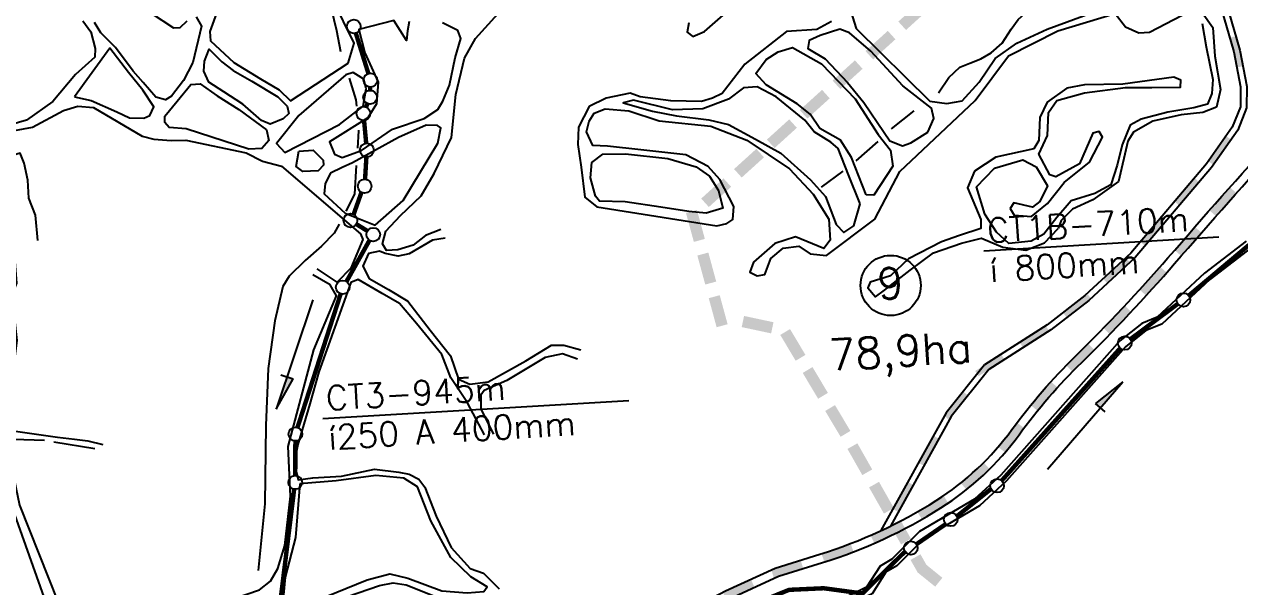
# Model space of a CAD drawing. Extents: x 682046 to 690153, y 7551609 to 7556947.
# Drawn here: x 686352 to 687731, y 7553675 to 7554313 of the extents above; entities that cross this region are included whole.
import ezdxf
from ezdxf.enums import TextEntityAlignment as Align

# ---------------------------------------------------------------- set-up
doc = ezdxf.new("R2010")
doc.units = 0
doc.header["$LTSCALE"] = 80
doc.header["$MEASUREMENT"] = 0
doc.linetypes.add('HIDDEN', pattern=[0.375, 0.25, -0.125])
for name, color, linetype in [('ESTACAO', 5, 'CONTINUOUS'), ('L-FERREA', 6, 'CONTINUOUS'), ('LIMITE-BACIA', 3, 'CONTINUOUS'), ('RIO', 4, 'CONTINUOUS'), ('RUA', 7, 'CONTINUOUS'), ('TEXTO', 5, 'CONTINUOUS'), ('TEXTO2', 5, 'CONTINUOUS')]:
    doc.layers.add(name, color=color, linetype=linetype)
doc.styles.get("Standard").update_dxf_attribs({"font": 'ROMANSBR.SHX'})

# ---------------------------------------------------------------- blocks, each defined once
blk = doc.blocks.new('C')
at = {"layer": 'LIMITE-BACIA'}
blk.add_solid([(-33.924369, -12.897837), (-34.049212, 12.897837), (34.174054, -12.568263), (34.049212, 13.227411)], dxfattribs=at)
blk = doc.blocks.new('G1')
at = {"layer": 'LIMITE-BACIA', "xscale": 0.5, "yscale": 0.5, "zscale": 0.5}
blk.add_blockref('C', (-0.062421, 0), dxfattribs=at)
blk = doc.blocks.new('ER')
at = {"layer": 'L-FERREA'}
blk.add_solid([(-17.530155, 4.894154), (-17.49992, -5.105801), (17.469685, 4.999977), (17.49992, -4.999977)], dxfattribs=at)
blk = doc.blocks.new('ER2')
at = {"layer": 'L-FERREA'}
blk.add_solid([(-17.49992, 3.394176), (-17.49992, -3.605824), (17.49992, 3.5), (17.49992, -3.5)], dxfattribs=at)

msp = doc.modelspace()

# ---------------------------------------------------------------- linework, layer by layer
at = {"layer": 'ESTACAO'}
for p, q in [((686679.193708, 7554000.561577), (686637.571804, 7553876.480036)), ((686643.124499, 7553915.485395), (686656.901988, 7553910.8107)), ((686637.571804, 7553876.480036), (686656.901988, 7553910.8107)), ((687513.167234, 7553808.211332), (687598.6134, 7553907.345405)), ((687598.6134, 7553907.345405), (687567.738059, 7553882.871668)), ((687578.725381, 7553873.33486), (687567.738059, 7553882.871668))]:
    msp.add_line(p, q, dxfattribs=at)
at = {"layer": 'ESTACAO', "const_width": 5.012183}
for points in [[(686742.404383, 7554257.230325), (686728.10276, 7554303.209685)], [(686744.487592, 7554238.102564), (686744.564701, 7554241.997717)], [(686739.726591, 7554219.162405), (686741.357328, 7554223.108939)], [(686739.884164, 7554178.237024), (686737.471586, 7554204.200681)], [(686738.628556, 7554137.273332), (686740.142098, 7554162.698432)], [(686725.632781, 7554097.393911), (686734.558265, 7554122.586437)], [(686741.304171, 7554078.63813), (686728.66488, 7554086.405836)], [(686717.540339, 7554021.281665), (686743.672019, 7554068.039858)], [(687673.51229, 7554005.298942), (687742.015896, 7554062.858039)], [(686661.920874, 7553855.580981), (686710.936424, 7554007.328051)], [(687607.287981, 7553955.838248), (687661.093709, 7553995.896019)], [(687461.210854, 7553795.278912), (687595.739842, 7553945.524949)], [(686659.399759, 7553801.064869), (686659.531039, 7553840.35265)], [(686641.233331, 7553648.03172), (686658.159264, 7553785.569624)], [(687410.349121, 7553754.880741), (687449.130248, 7553785.837021)], [(687364.964939, 7553723.462847), (687397.724087, 7553745.973003)]]:
    msp.add_lwpolyline(points, dxfattribs=at)
at = {"layer": 'ESTACAO', "linetype": 'HIDDEN', "const_width": 5.012183}
msp.add_lwpolyline([(686838.87689, 7553438.953681), (686839.034083, 7553462.71717), (686886.461238, 7553489.63143), (686945.269498, 7553510.007755), (687040.803219, 7553576.088789), (687139.975064, 7553638.964097), (687219.938962, 7553671.348057), (687259.173877, 7553673.171723), (687303.185456, 7553667.224129), (687352.555067, 7553715.81722)], dxfattribs=at)
at = {"layer": 'ESTACAO'}
for centre in [(686725.788203, 7554310.650924), (686744.718939, 7554249.789085), (686744.333353, 7554230.311195), (686736.750565, 7554211.960149), (686740.605185, 7554170.477556), (686738.165469, 7554129.494208), (686722.025578, 7554090.48614), (686747.943473, 7554074.557826), (686713.268885, 7554014.763697), (687667.462927, 7554000.386261), (687600.918763, 7553951.348006), (687600.918763, 7553951.348006), (686659.588413, 7553848.145334), (686659.342385, 7553793.272185), (687456.031934, 7553789.455855), (687403.447435, 7553751.261907), (687358.062643, 7553718.840539)]:
    msp.add_circle(centre, 7.792895, dxfattribs=at)
for points in [[(686656.901988, 7553910.8107), (686650.013243, 7553913.148047), (686637.571804, 7553876.480036)], [(687567.738059, 7553882.871668), (687573.23172, 7553878.103264), (687598.6134, 7553907.345405)]]:
    msp.add_solid(points, dxfattribs=at)
at = {"layer": 'L-FERREA', "linetype": 'CONTINUOUS'}
for points in [[(688534.768259, 7555075.138423), (688402.319842, 7554978.086533), (688306.35284, 7554894.689487), (688249.32785, 7554853.178516), (688191.468186, 7554799.506796), (688170.442762, 7554782.850818), (688135.211753, 7554754.978148), (688082.142639, 7554706.303294), (687962.064028, 7554626.189798), (687741.484611, 7554433.14108), (687717.600202, 7554411.108595), (687704.044688, 7554384.983232), (687702.066353, 7554360.270544), (687724.894451, 7554282.057352), (687732.318761, 7554242.151265), (687732.124372, 7554219.682521), (687722.895995, 7554196.496076), (687693.897474, 7554154.766146), (687607.861454, 7554053.507445), (687555.667473, 7554005.226118), (687513.023137, 7553972.137066), (687441.847795, 7553926.548438), (687398.067175, 7553872.138945), (687324.217318, 7553738.606669)], [(688538.905671, 7555069.492024), (688406.691887, 7554972.612062), (688310.716585, 7554889.207803), (688253.783617, 7554847.763819), (688196.0287, 7554794.189264), (688174.787665, 7554777.362482), (688139.755142, 7554749.646844), (688086.4765, 7554700.77981), (687966.329711, 7554620.620828), (687746.163587, 7554427.93382), (687723.248438, 7554406.79544), (687710.9095, 7554383.014769), (687709.146791, 7554360.995617), (687731.712268, 7554283.682216), (687739.324348, 7554242.766848), (687739.112773, 7554218.311539), (687729.102736, 7554193.161163), (687699.451925, 7554150.492564), (687612.923587, 7554048.654436), (687560.198265, 7553999.8816), (687517.06472, 7553966.412956), (687446.585305, 7553921.270077), (687403.900051, 7553868.221879), (687335.453422, 7553744.459496)]]:
    msp.add_lwpolyline(points, dxfattribs=at)
at = {"layer": 'L-FERREA'}
for points in [[(686299.284912, 7553523.031334), (686362.066252, 7553523.031334), (686416.965867, 7553521.911662, -0.065355), (686572.724205, 7553498.225087, 0.202011), (686920.347894, 7553539.159906, -0.018899), (686981.128798, 7553570.654937, 0.061946), (687056.458329, 7553618.305819), (687098.312366, 7553644.305887), (687147.84127, 7553670.178707), (687204.218439, 7553696.09498), (687254.899094, 7553711.851797, 0.065723), (687386.914682, 7553772.826791, 0.094289), (687472.859572, 7553853.208897, -0.041314), (687545.038363, 7553936.610111, 0.020582), (687649.976259, 7554048.171842, -0.006159), (687773.187546, 7554186.972194, -0.114376)], [(686299.377436, 7553513.031334), (686361.964288, 7553513.031334), (686416.76196, 7553511.913741, -0.065355), (686569.946806, 7553488.618523, 0.202011), (686925.280841, 7553530.461283, -0.018899), (686985.39079, 7553561.608643, 0.061497), (687062.292234, 7553610.157465), (687103.272701, 7553635.614865), (687152.247518, 7553661.198241), (687207.806263, 7553686.738289), (687257.867956, 7553702.302668, 0.065723), (687392.259917, 7553764.375255, 0.094289), (687480.93508, 7553847.310918, -0.041314), (687552.034272, 7553929.464675, 0.020582), (687657.536011, 7554041.62584, -0.006159), (687780.583768, 7554180.24197, -0.114376)]]:
    msp.add_lwpolyline(points, format="xyb", dxfattribs=at)
at = {"layer": 'LIMITE-BACIA'}
for points in [[(687358.262688, 7553729.278914), (687347.018627, 7553722.896057), (687346.488895, 7553750.231279), (687335.244833, 7553743.848422)], [(687385.885322, 7553681.993744), (687365.773149, 7553691.232982), (687369.035114, 7553711.677127), (687357.791052, 7553705.29427)], [(687393.913555, 7553685.023153), (687385.758873, 7553674.989661), (687367.425976, 7553706.550831), (687365.82443, 7553691.087722)]]:
    msp.add_solid(points, dxfattribs=at)
at = {"layer": 'RIO'}
for points in [[(686685.571877, 7554401.359542), (686693.933604, 7554356.52251), (686706.302848, 7554306.235364), (686710.720008, 7554282.127919)], [(687389.475204, 7554235.448954), (687401.152712, 7554252.953564), (687413.560067, 7554264.623309), (687425.237575, 7554268.999458), (687437.644931, 7554274.104972), (687449.322438, 7554280.669203), (687461.729794, 7554291.609582), (687471.947606, 7554307.655476), (687479.975893, 7554318.595856), (687488.004181, 7554325.889438), (687498.221993, 7554330.265587), (687509.899501, 7554332.453669), (687523.766552, 7554334.641737), (687531.064992, 7554339.017899), (687540.552975, 7554348.499563), (687547.851415, 7554363.086727), (687555.149855, 7554374.027106), (687566.097534, 7554379.132621), (687581.424261, 7554381.320702), (687601.859904, 7554382.050053), (687625.21492, 7554382.050053), (687650.759459, 7554381.320702)], [(686720.668835, 7554251.863958), (686728.27659, 7554227.322534), (686728.874292, 7554220.185859)], [(687336.196563, 7554194.604867), (687361.741121, 7554215.026911)], [(686731.133924, 7554193.205457), (686731.213332, 7554192.257319), (686729.906541, 7554172.758909)], [(687296.055124, 7554158.13693), (687320.869835, 7554180.01769)], [(686728.586891, 7554153.055599), (686726.495033, 7554120.233225), (686716.9528, 7554101.047614)], [(687256.643534, 7554128.233224), (687281.458244, 7554146.467199)], [(686709.151674, 7554086.386132), (686703.515597, 7554076.015799), (686689.027298, 7554061.322141), (686670.766074, 7554045.140826), (686652.487195, 7554027.343462), (686645.283157, 7554015.671657), (686636.162915, 7553976.544678), (686628.714861, 7553922.547478), (686626.084441, 7553857.708137), (686624.851767, 7553768.871995), (686617.342687, 7553693.29645)]]:
    msp.add_lwpolyline(points, dxfattribs=at)
at = {"layer": 'RUA', "linetype": 'CONTINUOUS'}
for points in [[(686701.507761, 7554342.167429), (686692.55463, 7554402.035047), (686687.427153, 7554409.612379), (686680.073538, 7554411.301571), (686673.63672, 7554412.285337), (686659.966324, 7554405.004678), (686645.169236, 7554393.404785), (686624.310157, 7554387.764841), (686606.786191, 7554385.17732), (686597.761536, 7554378.529171), (686577.930276, 7554348.159886), (686562.415851, 7554305.067246), (686563.12177, 7554294.520514), (686589.578858, 7554269.953756), (686619.839498, 7554251.467527), (686641.219249, 7554238.752571), (686654.095099, 7554226.175726), (686719.607115, 7554269.129671), (686726.187909, 7554291.849173)], [(687307.305454, 7554119.456288), (687290.611034, 7554161.852513), (687278.3883, 7554181.802279), (687254.736713, 7554195.053397), (687243.762918, 7554211.130967), (687229.111316, 7554223.006607), (687194.027765, 7554244.393072), (687182.266312, 7554257.451092), (687194.087439, 7554273.076487), (687207.355194, 7554281.876113), (687223.842613, 7554286.935422), (687256.757774, 7554268.370677), (687295.064075, 7554228.409923), (687321.020515, 7554188.117057), (687335.082177, 7554170.26827), (687337.699513, 7554152.241898), (687316.182593, 7554119.160169)], [(686525.2689, 7554226.040633), (686541.004136, 7554244.776283), (686551.575067, 7554245.483821), (686570.887761, 7554231.923213), (686595.27493, 7554216.580354), (686626.570218, 7554193.212283), (686629.485615, 7554181.383359), (686621.594432, 7554172.367593), (686606.79513, 7554171.377039), (686535.730295, 7554194.70263), (686516.240326, 7554196.181006), (686511.244794, 7554201.787037), (686511.418099, 7554209.059119)], [(686663.517392, 7554209.668866), (686638.24889, 7554177.945588), (686647.554058, 7554167.548544), (686709.736999, 7554199.270386), (686736.43312, 7554220.285392), (686739.9709, 7554239.933759), (686737.392133, 7554250.849892), (686725.273007, 7554258.355281), (686716.86265, 7554255.812224)], [(686724.259387, 7554155.765705), (686712.561761, 7554150.738985), (686699.548948, 7554144.209612), (686693.255759, 7554132.471634), (686692.234778, 7554120.834964), (686716.159508, 7554098.674728), (686750.142037, 7554085.084638), (686782.035197, 7554113.039021), (686821.05727, 7554178.300617), (686824.436476, 7554195.552363), (686820.724321, 7554198.133096), (686807.944946, 7554198.692313), (686776.415827, 7554184.553268)], [(686663.265294, 7554169.059296), (686679.692795, 7554170.15883), (686690.99806, 7554159.03473), (686691.393892, 7554153.12083), (686685.218724, 7554146.767116), (686668.090141, 7554146.280701), (686660.466208, 7554151.710807)], [(687106.297575, 7554100.618616), (687074.33236, 7554105.660518), (687033.684165, 7554111.557503), (687004.868481, 7554112.501363), (687000.192009, 7554117.933486), (686994.462806, 7554139.094256), (686996.176762, 7554156.44434), (687008.483459, 7554165.885754), (687034.340993, 7554166.18018), (687082.145286, 7554160.762144), (687114.397615, 7554151.430638), (687129.475393, 7554140.94957), (687139.873702, 7554124.705403), (687144.660518, 7554104.442413), (687125.934289, 7554098.945881)]]:
    msp.add_lwpolyline(points, close=True, dxfattribs=at)
for points in [[(687106.295217, 7554314.880103), (687104.370519, 7554304.190577), (687110.63627, 7554299.329609), (687124.061042, 7554304.825709), (687162.903653, 7554339.219133)], [(687289.848104, 7554327.637849), (687296.092822, 7554308.276895), (687379.800607, 7554225.863508), (687398.785902, 7554223.178449), (687416.390463, 7554226.334662), (687435.764945, 7554247.410347), (687453.758668, 7554274.327302), (687478.323508, 7554291.794626), (687512.698782, 7554307.759423), (687565.554018, 7554326.807068)], [(686546.78472, 7554321.653615), (686553.127751, 7554311.107171), (686543.171057, 7554269.908621), (686532.51032, 7554249.390722), (686518.842114, 7554231.500722), (686512.030495, 7554227.508308), (686501.223914, 7554230.321493), (686486.655808, 7554247.028865), (686475.518197, 7554260.075704), (686455.310058, 7554287.015035), (686438.627766, 7554303.5809), (686431.483995, 7554315.126834)], [(686495.894883, 7554325.803681), (686521.081049, 7554309.099702), (686528.833056, 7554309.618564), (686536.818499, 7554317.22604)], [(686788.745816, 7554316.469517), (686786.633869, 7554305.718698), (686785.78602, 7554294.642109), (686771.235252, 7554317.535375), (686731.575729, 7554307.13987), (686738.243632, 7554280.660513), (686753.50097, 7554247.4638), (686751.648233, 7554222.828164), (686741.778364, 7554206.852748), (686698.203241, 7554179.912345), (686704.015865, 7554165.71443), (686712.452569, 7554162.179083), (686734.592144, 7554169.838828), (686769.934365, 7554194.045822), (686805.682667, 7554206.203688), (686821.278728, 7554216.442434), (686827.008594, 7554226.020836), (686834.287087, 7554244.190456), (686840.717238, 7554275.034651), (686847.384159, 7554297.053482), (686843.952544, 7554306.018684), (686826.379235, 7554314.74462)], [(686824.569542, 7554080.420462), (686807.228543, 7554073.326125), (686793.107234, 7554062.491473), (686775.634466, 7554057.366212), (686762.824854, 7554056.508833), (686758.35628, 7554064.121297), (686762.360487, 7554078.234551), (686778.976588, 7554096.158781), (686802.226567, 7554118.482824), (686816.870415, 7554143.692135), (686836.897646, 7554184.59044), (686841.551517, 7554233.360285), (686851.659311, 7554274.583592), (686864.004503, 7554297.166711), (686889.815171, 7554325.595808)], [(687267.908467, 7554316.336657), (687251.343645, 7554307.427415), (687216.871165, 7554305.120086), (687169.576557, 7554267.890091), (687143.909817, 7554234.554445), (687132.965063, 7554229.364861), (687120.353168, 7554225.553885), (687085.668113, 7554226.199159), (687050.719441, 7554230.782579), (687039.551092, 7554234.979779), (687012.224785, 7554229.194971), (686993.044884, 7554219.999656), (686980.765589, 7554196.432013), (686980.112812, 7554176.609417), (686983.796867, 7554151.14341), (686988.073973, 7554116.816581), (687001.674328, 7554105.859539), (687099.68872, 7554090.663086), (687137.725207, 7554084.308446), (687149.41765, 7554087.068945), (687156.051553, 7554091.46876), (687157.033791, 7554106.368681), (687141.130115, 7554136.95046), (687128.251519, 7554151.911601), (687102.629234, 7554165.030816), (687051.783135, 7554170.528077), (687013.878417, 7554174.913642), (686996.995614, 7554175.76153), (686990.029137, 7554191.118384), (686993.17979, 7554203.196613), (686998.498832, 7554212.453146), (687011.04483, 7554217.248646), (687037.912966, 7554215.091232), (687072.337545, 7554203.550112), (687131.132357, 7554197.595943), (687171.798541, 7554181.527862), (687220.482475, 7554149.184331), (687247.159118, 7554120.312549), (687264.901697, 7554091.831749), (687266.483235, 7554068.202885), (687259.193468, 7554058.814472), (687227.133415, 7554071.997284), (687203.880323, 7554064.507236), (687179.579098, 7554043.101765), (687175.3772, 7554031.942109), (687183.589503, 7554027.547053), (687192.391796, 7554029.125173), (687199.088461, 7554047.374405), (687213.143899, 7554059.193583), (687230.814359, 7554061.365246), (687243.963757, 7554052.816583), (687262.353658, 7554050.893922), (687317.065075, 7554092.075718), (687345.536986, 7554146.127193), (687431.136061, 7554226.513299), (687468.848215, 7554277.298607), (687525.079431, 7554305.873193), (687589.874991, 7554325.264433), (687601.768239, 7554310.237339), (687617.075727, 7554303.350351), (687628.899964, 7554304.141776), (687666.208494, 7554323.451002)], [(687688.611116, 7554314.072078), (687693.346419, 7554287.687473), (687700.777289, 7554250.604903), (687699.860924, 7554234.72043), (687694.739573, 7554222.510298), (687679.171632, 7554218.501466), (687649.808704, 7554213.569303), (687619.658146, 7554205.617564), (687607.243943, 7554198.85299), (687597.854798, 7554176.467727), (687592.472943, 7554153.361772), (687585.054521, 7554131.108414), (687566.92589, 7554120.994528), (687540.257, 7554112.781385), (687523.706797, 7554093.872605), (687509.12729, 7554075.095755), (687494.808288, 7554067.214727), (687469.254987, 7554064.515421), (687455.522838, 7554077.441537), (687442.26817, 7554097.771694), (687432.645315, 7554128.888027), (687453.204045, 7554150.04118), (687485.165393, 7554159.422491), (687500.5241, 7554151.551363), (687513.154688, 7554130.018131), (687504.467572, 7554112.140147), (687496.167252, 7554105.766643), (687475.076572, 7554110.528343), (687470.872703, 7554104.306573), (687475.34308, 7554096.68526), (687494.903558, 7554094.973522), (687513.217683, 7554109.709647), (687532.014393, 7554133.632089), (687561.013139, 7554156.564966), (687575.682503, 7554185.246663), (687571.95719, 7554191.597756), (687564.817052, 7554189.799762), (687549.690178, 7554154.635337), (687522.599823, 7554140.110945), (687515.852897, 7554142.299532), (687503.364614, 7554165.657681), (687513.227897, 7554187.022165), (687514.363129, 7554212.909676), (687523.983934, 7554226.736453), (687555.167358, 7554235.356952), (687601.914034, 7554241.515403), (687631.606423, 7554241.524892), (687664.254884, 7554241.732239), (687664.713053, 7554249.674488), (687656.566623, 7554253.084992), (687598.694372, 7554245.255694), (687555.207022, 7554244.322873), (687535.014542, 7554240.608513), (687512.876742, 7554224.766797), (687504.359671, 7554207.238764), (687503.217299, 7554181.188439), (687497.766477, 7554171.694154), (687454.652704, 7554162.562012), (687430.427269, 7554146.482441), (687422.573173, 7554127.739537), (687437.407202, 7554091.505943), (687437.409822, 7554081.60546), (687413.218528, 7554073.621069), (687392.921484, 7554066.328851), (687355.61298, 7554047.019627), (687335.121356, 7554027.847038), (687311.868264, 7554020.356991), (687309.307577, 7554014.251911), (687317.915263, 7554003.949658), (687328.29287, 7554011.566879), (687357.454996, 7554034.28661), (687383.858739, 7554053.854912), (687415.782328, 7554064.892154), (687438.181865, 7554070.347202), (687462.62111, 7554060.115608), (687488.569769, 7554056.90769), (687509.786265, 7554065.250384), (687525.392148, 7554081.475737)], [(687688.790644, 7554326.649552), (687700.815685, 7554309.65341), (687702.990298, 7554277.16375), (687709.501718, 7554239.030678), (687704.907546, 7554218.944275), (687689.471374, 7554212.966368), (687664.903422, 7554210.333013), (687632.716268, 7554203.233921), (687610.778012, 7554190.887153), (687604.377619, 7554180.56686), (687593.875995, 7554134.603811), (687564.80006, 7554113.781761), (687541.74466, 7554103.338115), (687528.740493, 7554090.600367), (687525.392148, 7554081.475737)], [(686335.777903, 7554172.748922), (686324.924194, 7554176.266225), (686320.929232, 7554183.071823), (686324.028721, 7554189.644972), (686361.118112, 7554196.358992), (686396.159081, 7554215.205467), (686412.584459, 7554220.327644), (686430.39118, 7554218.690295), (686485.699558, 7554186.032353), (686498.707447, 7554182.64611), (686518.68983, 7554181.145661), (686534.995851, 7554181.52759), (686603.838001, 7554167.389428), (686622.163177, 7554158.006517), (686643.684993, 7554151.994725), (686733.418474, 7554075.206804), (686735.968332, 7554068.978521), (686722.40165, 7554036.407224), (686706.875512, 7554020.432172), (686684.158851, 7554035.549657)], [(686367.340796, 7554067.696604), (686364.703724, 7554096.519336), (686357.041524, 7554115.810835), (686355.674751, 7554136.231002), (686351.536211, 7554155.758348), (686347.25847, 7554166.788788), (686334.761874, 7554163.123163), (686327.669688, 7554152.746304), (686325.74633, 7554144.653194), (686338.192993, 7554083.057134), (686343.133817, 7554019.319581), (686337.624567, 7554006.172384), (686343.345143, 7553954.51139), (686332.767061, 7553870.474154), (686333.96084, 7553852.638581), (686389.600847, 7553844.695318), (686408.864172, 7553842.448165), (686423.851995, 7553840.622141), (686441.142523, 7553836.121071)], [(687807.288954, 7554118.364354), (687744.781096, 7554059.771525), (687697.400063, 7554023.473164), (687642.934961, 7553972.817939), (687625.031464, 7553965.48825), (687601.711581, 7553947.239288), (687466.815445, 7553795.110183), (687436.013041, 7553766.625011), (687373.547406, 7553729.98501), (687342.119494, 7553698.575516), (687329.846163, 7553691.37644), (687314.203303, 7553666.936766), (687283.096818, 7553652.012572), (687284.280775, 7553649.994105), (687366.427243, 7553612.221578), (687432.862074, 7553566.306405), (687482.87813, 7553509.038336)], [(687738.731943, 7554066.903951), (687691.36544, 7554030.616721), (687637.820368, 7553980.81717), (687620.294478, 7553973.642073), (687595.286254, 7553954.0719), (687460.133737, 7553801.653662), (687430.414204, 7553774.169896), (687367.790192, 7553737.436998), (687336.362281, 7553706.027504), (687323.187165, 7553698.299475), (687307.768043, 7553674.209358), (687269.903799, 7553656.042944), (687277.709921, 7553642.73469), (687361.785828, 7553604.074971), (687426.593093, 7553559.284659), (687475.842872, 7553502.893972)], [(686374.874089, 7553840.67306), (686339.456478, 7553841.836445), (686331.650115, 7553838.640522), (686346.41183, 7553767.586253), (686401.335734, 7553629.493735), (686426.052085, 7553631.677271), (686445.690237, 7553634.4063), (686475.899319, 7553637.842867), (686503.242347, 7553641.794901), (686530.585376, 7553645.746935), (686562.062542, 7553651.390275), (686589.028531, 7553660.97544), (686618.766312, 7553671.453452), (686631.239752, 7553681.123484), (686639.515545, 7553695.538324), (686647.656773, 7553721.824946), (686653.818842, 7553777.681071), (686651.509465, 7553834.167237), (686680.582988, 7553943.666223), (686706.261925, 7554004.946077), (686699.139847, 7554017.670255), (686679.453095, 7554028.963531)], [(686431.744664, 7553831.461654), (686385.315595, 7553838.782734)], [(686233.121308, 7553603.830409), (686225.228866, 7553635.67928), (686214.802232, 7553673.114461), (686204.328812, 7553705.86983), (686196.39069, 7553727.642767), (686222.243997, 7553739.446096), (686254.690747, 7553760.324609), (686301.427156, 7553782.879083), (686328.189111, 7553791.865239), (686390.718246, 7553616.061531), (686391.812403, 7553589.85302), (686387.039397, 7553582.273069), (686297.050225, 7553538.482277), (686276.548401, 7553532.793092), (686255.042047, 7553531.353618), (686232.24577, 7553527.669333), (686214.7553, 7553520.023231), (686183.548267, 7553512.898029), (686174.579568, 7553509.071726)]]:
    msp.add_lwpolyline(points, dxfattribs=at)
at = {"layer": 'RUA'}
for points in [[(686418.117923, 7554317.263185), (686427.419949, 7554304.610163), (686432.314114, 7554285.627782), (686431.754975, 7554275.935378), (686410.113974, 7554256.383825), (686384.386789, 7554225.696902), (686354.408789, 7554204.38044), (686327.15365, 7554196.521805), (686305.106763, 7554201.080534), (686271.674551, 7554213.325302), (686255.08097, 7554208.594029), (686231.272458, 7554203.379842), (686223.33755, 7554195.607517), (686207.946457, 7554190.956729), (686200.57069, 7554192.876783), (686186.933639, 7554234.204564)], [(686639.623494, 7554230.865473), (686650.243768, 7554220.259554), (686652.218804, 7554211.904159), (686645.548548, 7554205.799335), (686631.079156, 7554199.879769), (686620.883027, 7554204.148411), (686599.830972, 7554222.543694), (686578.356987, 7554236.666941), (686561.347025, 7554247.552481), (686555.565575, 7554259.896872), (686556.220942, 7554271.257523), (686561.668029, 7554285.060767), (686576.094744, 7554270.465829), (686588.782075, 7554260.705537), (686610.114696, 7554248.694725), (686639.623494, 7554230.865473)], [(686829.657781, 7554070.279863), (686815.057236, 7554068.251007), (686788.722765, 7554052.817422), (686776.288106, 7554049.881928), (686761.337196, 7554053.087676), (686754.839563, 7554055.80759), (686742.404905, 7554052.872096), (686735.980546, 7554038.771144), (686743.248956, 7554024.535078), (686765.117939, 7554012.327869), (686787.05697, 7553999.073717), (686812.423227, 7553966.06837), (686835.413352, 7553937.110405), (686844.570561, 7553910.381412), (686857.565802, 7553904.941555), (686878.453763, 7553907.391244), (686921.064127, 7553931.275508), (686950.402161, 7553949.01334), (686964.094958, 7553948.878228), (686983.377616, 7553943.859176)], [(686874.064725, 7553847.155605), (686854.775663, 7553883.722557), (686836.047211, 7553911.914161), (686825.842109, 7553938.573016), (686797.192024, 7553973.461806), (686777.766019, 7553996.348639), (686758.062923, 7554007.64921), (686730.674153, 7554023.693415), (686722.50117, 7554019.991533), (686686.124106, 7553918.705206), (686675.931759, 7553882.268201), (686662.178497, 7553836.128351), (686658.270389, 7553815.886157), (686662.745457, 7553796.205071), (686679.441817, 7553798.374205), (686711.926733, 7553800.548501), (686749.300806, 7553808.308095), (686776.896592, 7553804.897095), (686788.633722, 7553802.527846), (686799.533176, 7553796.947713), (686806.451249, 7553787.946253), (686819.172605, 7553755.14613), (686836.295752, 7553719.485813), (686857.887645, 7553695.692343), (686872.9787, 7553690.392764), (686891.00642, 7553672.670395)], [(686979.886745, 7553933.109414), (686962.629801, 7553939.315657), (686942.929908, 7553934.84225), (686899.411769, 7553908.794015), (686873.844898, 7553897.618257), (686870.003662, 7553892.103098), (686870.006865, 7553876.329121), (686884.543714, 7553847.85699)], [(686650.161292, 7553496.705012), (686644.351631, 7553552.051604), (686640.150424, 7553599.092928), (686640.911647, 7553634.898685), (686694.28132, 7553655.296647), (686754.986331, 7553676.185554), (686770.564695, 7553679.331491), (686785.445533, 7553677.172659), (686816.815684, 7553664.549782), (686844.481543, 7553660.091866), (686866.48747, 7553661.564777), (686885.349662, 7553662.82727), (686916.168837, 7553611.257865)]]:
    msp.add_lwpolyline(points, dxfattribs=at)
for points in [[(687334.357305, 7554181.098165), (687348.613522, 7554175.129747), (687358.269371, 7554178.742868), (687377.251553, 7554190.891805), (687384.145935, 7554206.18744), (687381.384443, 7554217.869954), (687348.993374, 7554243.392425), (687312.723668, 7554282.500532), (687288.544902, 7554303.627947), (687277.376526, 7554307.825146), (687255.108785, 7554300.401024), (687242.628685, 7554294.620974), (687241.251039, 7554285.628248), (687260.829435, 7554274.082396), (687286.388933, 7554247.113737), (687304.721478, 7554224.606085), (687327.786187, 7554190.547795)], [(686408.845036, 7554230.979453), (686427.545013, 7554226.572722), (686456.723902, 7554213.672456), (686471.336923, 7554206.870277), (686487.639935, 7554206.54688), (686494.49871, 7554209.835151), (686498.819103, 7554219.319188), (686486.223819, 7554238.280504), (686470.010614, 7554258.414261), (686449.050579, 7554286.010591)], [(687300.541337, 7554109.608564), (687287.461937, 7554142.3573), (687275.565578, 7554172.218363), (687267.155583, 7554179.567017), (687248.562534, 7554191.178846), (687237.786457, 7554204.302819), (687205.329465, 7554230.809813), (687183.780397, 7554242.223762), (687168.014738, 7554241.168528), (687151.06915, 7554228.16697), (687122.101605, 7554217.32761), (687087.548345, 7554216.003809), (687043.270226, 7554226.885407), (687031.577784, 7554224.124908), (687064.885218, 7554214.48691), (687091.951047, 7554209.375871), (687128.870391, 7554204.924353), (687151.00945, 7554199.483554), (687181.82212, 7554182.755954), (687210.598142, 7554166.880996), (687244.304073, 7554136.501806), (687261.38768, 7554117.866325), (687273.415834, 7554086.036188), (687281.957624, 7554076.71846), (687293.32058, 7554084.401632)], [(686664.660445, 7553791.475861), (686659.754705, 7553730.804968), (686648.027156, 7553685.852309), (686643.634917, 7553641.390621), (686682.474117, 7553658.712811), (686740.873095, 7553682.602214), (686766.720257, 7553689.590283), (686787.050808, 7553684.641397), (686825.896415, 7553670.415632), (686854.470022, 7553668.121685), (686873.332241, 7553669.38418), (686877.173505, 7553674.899341), (686858.518302, 7553686.27005), (686836.018662, 7553707.899551), (686813.235553, 7553749.49072), (686797.997974, 7553788.43206), (686782.626624, 7553797.919354), (686750.839237, 7553801.0498), (686705.98971, 7553794.893066)]]:
    msp.add_lwpolyline(points, close=True, dxfattribs=at)
at = {"layer": 'TEXTO'}
for p, q in [((687441.130226, 7554055.911694), (687707.574608, 7554071.807986)), ((686690.611996, 7553865.654292), (687038.020004, 7553886.380947))]:
    msp.add_line(p, q, dxfattribs=at)
at = {"layer": 'TEXTO2'}
msp.add_circle((687335.180551, 7554016.780719), 34.177994, dxfattribs=at)

# ---------------------------------------------------------------- block references
at = {"layer": 'L-FERREA'}
for p, rotation in [((687712.401746, 7554111.823375), 48.43352100000001), ((687672.771713, 7554066.774053), 48.89009599999999), ((687633.259668, 7554021.621903), 48.158392), ((687592.52361, 7553977.573481), 46.31620100000001), ((687550.392592, 7553934.857357), 44.47401), ((687509.308121, 7553891.157826), 49.350411), ((687472.21858, 7553844.015185), 52.459225), ((687431.423059, 7553800.138349), 41.709043), ((687383.179346, 7553764.608429), 31.539862), ((687330.462194, 7553736.017069), 25.406876), ((687274.992162, 7553713.221466), 19.27389), ((687217.802903, 7553695.082364), 17.270677), ((687162.715266, 7553671.513204), 24.687981)]:
    msp.add_blockref('ER', p, dxfattribs=dict(at, rotation=rotation))
at = {"layer": 'LIMITE-BACIA', "xscale": 1.002437, "yscale": 1.002437, "zscale": 1.002437}
for p, rotation in [((687361.017787, 7554322.906632), 41.91533500000001), ((687323.72049, 7554289.423659), 41.91533500000001), ((687286.423194, 7554255.940685), 41.91533500000001), ((687249.125898, 7554222.457712), 41.91533500000001), ((687211.828601, 7554188.974738), 41.91533500000001), ((687174.531305, 7554155.491765), 41.91533500000001), ((687137.234009, 7554122.008791), 41.91533500000001), ((687113.656076, 7554084.443625), 104.943946), ((687126.58119, 7554036.016987), 104.943946), ((687139.506303, 7553987.590349), 104.943946), ((687184.161604, 7553972.384712), 167.685793), ((687224.23822, 7553949.393441), 120.59289), ((687249.746953, 7553906.24831), 120.59289), ((687275.255686, 7553863.103178), 120.59289), ((687300.283935, 7553819.681211), 119.304756), ((687324.816307, 7553775.97354), 119.304756)]:
    msp.add_blockref('G1', p, dxfattribs=dict(at, rotation=rotation))
at = {"layer": 'RIO'}
for p, rotation in [((687728.449681, 7554282.083295), 280.539074), ((687708.75387, 7554170.011723), 235.2042), ((687671.530488, 7554123.036282), 229.646594), ((687632.680464, 7554077.312375), 229.646594), ((687591.615707, 7554033.711707), 222.769946), ((687546.780429, 7553993.900338), 217.808987), ((687498.345391, 7553958.579405), 212.640031), ((687447.820845, 7553926.21785), 212.640031), ((687409.28574, 7553880.498094), 231.1780910000001), ((687378.354879, 7553829.264065), 241.055268), ((687349.316935, 7553776.758849), 241.055268)]:
    msp.add_blockref('ER2', p, dxfattribs=dict(at, rotation=rotation))

# ---------------------------------------------------------------- texts
at = {"layer": 'TEXTO'}
for s, rotation, p in [('CT1B-710m', 3.414266, (687445.576867, 7554065.21631)), ('%%237 800mm', 3.414266, (687448.232646, 7554020.70168)), ('CT3-945m', 3.414267, (686695.058637, 7553874.958908)), ('%%237250 A 400mm', 3.414267, (686697.714417, 7553830.444278))]:
    msp.add_text(s, height=27.567006, rotation=rotation, dxfattribs=at).set_placement(p)
at = {"layer": 'TEXTO2'}
msp.add_text('9', height=35.085281, rotation=3.414267, dxfattribs=at).set_placement((687335.890537, 7554001.747782), align=Align.CENTER)
msp.add_text('78,9ha', height=35.085281, rotation=3.414267, dxfattribs=at).set_placement((687266.17079, 7553920.133397))

doc.saveas('drawing.dxf')
